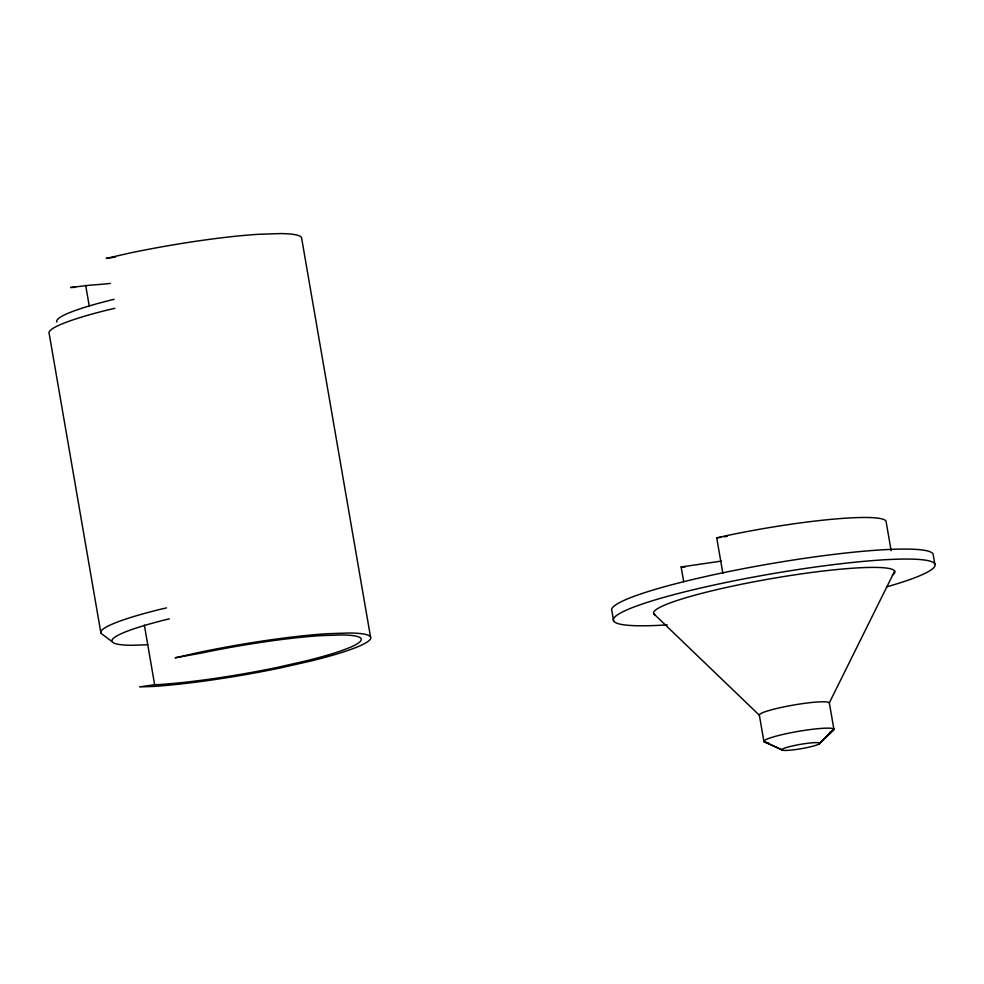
<?xml version="1.0" encoding="UTF-8"?>
<svg xmlns="http://www.w3.org/2000/svg" width="984" height="984" viewBox="0 0 984 984"><rect width="100%" height="100%" fill="white"/><g stroke="black" fill="none" stroke-linecap="round" stroke-linejoin="round"><path stroke-width="1.48" d="M819.721 743.351A19.176 2.202 -9.8 0 0 791.714 746.118A19.176 2.202 -9.8 0 0 791.038 750.103A19.176 2.202 -9.8 0 0 819.721 743.351L833.891 729.218L829.327 702.859L894.653 571.077M833.891 729.218L818.983 744.052L833.227 730.411M114.119 299.345L111.315 299.985A123.025 14.145 -9.8 0 0 56.912 322.076M114.796 308.349L107.846 309.923A132.606 15.24 -9.8 0 0 49.2 333.736L100.946 633.302L112.102 641.605M166.53 607.903L159.593 609.49A132.606 15.24 -9.8 0 0 100.946 633.302M169.322 618.887L166.517 619.514A123.025 14.145 -9.8 0 0 131.844 645.295L147.748 644.766M722.859 573.401L716.733 537.891L727.631 535.419A122.41 14.071 -9.8 0 1 886.03 521.151L891.135 550.732M115.214 257.095L106.161 258.423L129.937 253.011A132.606 15.24 -9.8 0 1 257.943 234.327L280.255 233.577A132.606 15.24 -9.8 0 1 301.534 237.55L370.525 636.956M110.466 283.429A123.025 14.145 -9.8 0 1 90.454 285.126L70.577 287.488L75.116 287.34M716.733 537.891L721.186 537.252M724.15 536.809L727.114 536.378M683.708 581.765L681.149 566.968L721.407 561.089M154.648 684.704L139.58 686.906L153.16 686.451A132.606 15.24 -9.8 0 0 281.166 667.767L311.879 660.781A132.606 15.24 -9.8 0 0 349.246 632.995L326.934 633.733A132.606 15.24 -9.8 0 0 198.928 652.417L175.152 657.829L201.905 652.97A123.025 14.145 -9.8 0 1 320.649 635.639L341.35 634.951A123.025 14.145 -9.8 0 1 306.688 660.731L278.189 667.214A123.025 14.145 -9.8 0 1 159.445 684.544L154.648 684.704L144.353 625.074M681.149 566.968L685.381 566.833M781.936 749.697L763.928 741.616L759.377 715.257L653.77 613.782M765.65 742.391L782.477 750.189M934.8 563.955L933.078 553.967A163.209 18.758 -9.8 0 0 763.117 565.037A163.209 18.758 -9.8 0 0 611.888 610.904L613.622 620.892M85.657 285.286L89.236 305.999M667.275 624.865A163.209 18.758 -9.8 0 1 656.599 599.477A163.209 18.758 -9.8 0 1 886.719 559.65A163.209 18.758 -9.8 0 1 886.486 586.931M655.159 615.025A122.41 14.071 -9.8 0 1 776.671 577.731A122.41 14.071 -9.8 0 1 892.365 575.185M759.377 715.257A35.547 4.084 -9.8 0 1 792.317 705.257A35.547 4.084 -9.8 0 1 829.327 702.859M768.074 742.637A35.547 4.084 -9.8 0 1 798.393 731.358A35.547 4.084 -9.8 0 1 830.213 731.936"/></g></svg>
